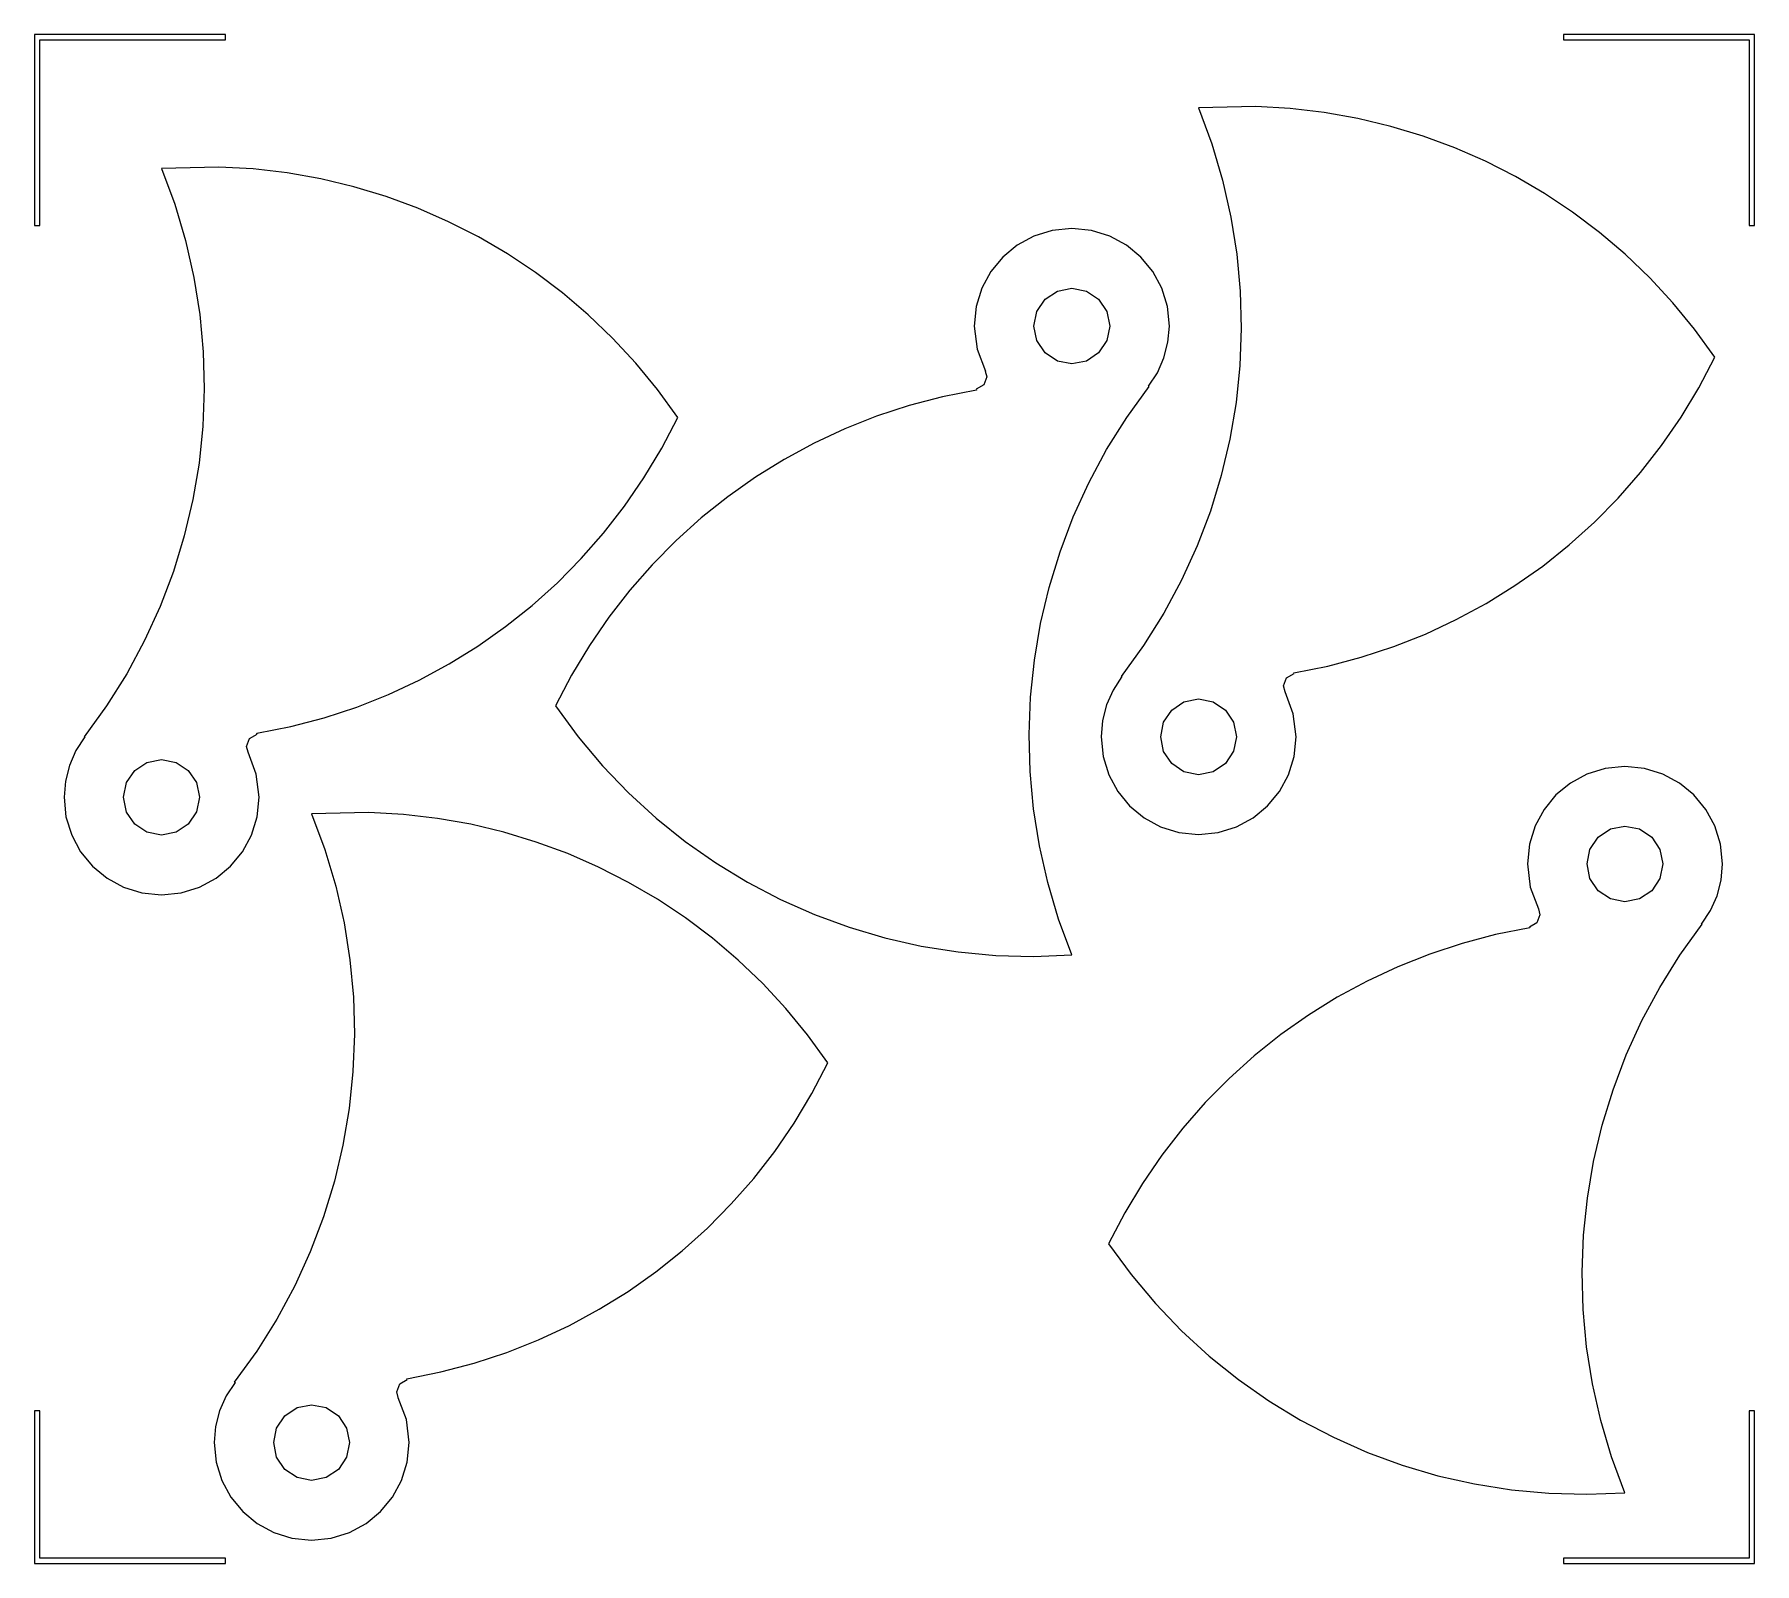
# Model space of a CAD drawing. Extents: x 0 to 9, y 0 to 8.
import ezdxf

# ---------------------------------------------------------------- set-up
doc = ezdxf.new("R2010")
doc.units = 0
doc.layers.add('Layer_1', color=7, linetype='CONTINUOUS')

msp = doc.modelspace()

# ---------------------------------------------------------------- linework, layer by layer
at = {"layer": 'Layer_1', "color": 7}
for points in [[(0, 8), (0, 6.999985), (0.028332, 6.999985), (0.028332, 7.971614), (1.000016, 7.971614), (1.000016, 8), (0, 8), (0, 8)], [(7.999985, 8), (7.999985, 7.971614), (8.971668, 7.971614), (8.971668, 6.999985), (9, 6.999985), (9, 7.985779), (9, 8), (7.999985, 8), (7.999985, 8)], [(0.00001, 0.799978), (0.00001, 0), (1.000024, 0), (1.000024, 0.028332), (0.028342, 0.028332), (0.028342, 0.799978), (0.00001, 0.799978), (0.00001, 0.799978)], [(8.971668, 0.799978), (8.971668, 0.028332), (7.999985, 0.028332), (7.999985, 0), (9, 0), (9, 0.799978), (8.971668, 0.799978), (8.971668, 0.799978)]]:
    msp.add_lwpolyline(points, close=True, dxfattribs=at)
for points in [[(6.390809, 7.62218), (6.090838, 7.615124), (6.160409, 7.427457), (6.216936, 7.237109), (6.260503, 7.044706), (6.291195, 6.850872), (6.309098, 6.656233), (6.314296, 6.461415), (6.306875, 6.267043), (6.286919, 6.073742), (6.254515, 5.882137), (6.209746, 5.692854), (6.152697, 5.506518), (6.083455, 5.323755), (6.002103, 5.145189), (5.908728, 4.971446), (5.803414, 4.803152), (5.686245, 4.640932), (5.690269, 4.640492), (5.64324, 4.569425), (5.608885, 4.492072), (5.587785, 4.410105), (5.580522, 4.325197), (5.590894, 4.222352), (5.620632, 4.126563), (5.667683, 4.03988), (5.729997, 3.964356), (5.805521, 3.902042), (5.892204, 3.854991), (5.987993, 3.825253), (6.090838, 3.814882), (6.193682, 3.825253), (6.289471, 3.854991), (6.376154, 3.902042), (6.451678, 3.964356), (6.513992, 4.03988), (6.561044, 4.126563), (6.590781, 4.222352), (6.601153, 4.325197), (6.58635, 4.446314), (6.54322, 4.560455), (6.54366, 4.560786), (6.536108, 4.591213), (6.55159, 4.633432), (6.590623, 4.65576), (6.58908, 4.659839), (6.767138, 4.695415), (6.941589, 4.741351), (7.112051, 4.797361), (7.278144, 4.863159), (7.439488, 4.938462), (7.5957, 5.022981), (7.746402, 5.116433), (7.891211, 5.218532), (8.029748, 5.328991), (8.161632, 5.447526), (8.286482, 5.57385), (8.403917, 5.707679), (8.513558, 5.848727), (8.615022, 5.996708), (8.707931, 6.151337), (8.791902, 6.312327), (8.685952, 6.458091), (8.572214, 6.596374), (8.451096, 6.726955), (8.323006, 6.84961), (8.188353, 6.964117), (8.047545, 7.070253), (7.90099, 7.167795), (7.749098, 7.25652), (7.592276, 7.336206), (7.430933, 7.406629), (7.265478, 7.467567), (7.096318, 7.518797), (6.923863, 7.560096), (6.74852, 7.591242), (6.570699, 7.612011), (6.390808, 7.62218), (6.390809, 7.62218)], [(0.96516, 7.306053), (0.665189, 7.298998), (0.73476, 7.11133), (0.791287, 6.920982), (0.834854, 6.728579), (0.865546, 6.534745), (0.883449, 6.340107), (0.888647, 6.145288), (0.881226, 5.950916), (0.861271, 5.757615), (0.828866, 5.56601), (0.784097, 5.376727), (0.727048, 5.190391), (0.657806, 5.007628), (0.576455, 4.829062), (0.483079, 4.65532), (0.377765, 4.487026), (0.260597, 4.324805), (0.264621, 4.324365), (0.217591, 4.253298), (0.183236, 4.175945), (0.162136, 4.093979), (0.154874, 4.00907), (0.165245, 3.906226), (0.194983, 3.810436), (0.242034, 3.723754), (0.304348, 3.648229), (0.379872, 3.585916), (0.466555, 3.538864), (0.562344, 3.509126), (0.665189, 3.498755), (0.768033, 3.509126), (0.863822, 3.538864), (0.950505, 3.585916), (1.026029, 3.648229), (1.088343, 3.723754), (1.135395, 3.810436), (1.165132, 3.906226), (1.175504, 4.00907), (1.160701, 4.130187), (1.117571, 4.244329), (1.118011, 4.244659), (1.110459, 4.275086), (1.125942, 4.317305), (1.164975, 4.339633), (1.163431, 4.343712), (1.34149, 4.379288), (1.51594, 4.425224), (1.686403, 4.481234), (1.852496, 4.547033), (2.013839, 4.622335), (2.170051, 4.706855), (2.320753, 4.800306), (2.465562, 4.902405), (2.604099, 5.012864), (2.735983, 5.131399), (2.860833, 5.257724), (2.978269, 5.391553), (3.087909, 5.5326), (3.189374, 5.680581), (3.282282, 5.83521), (3.366253, 5.996201), (3.260303, 6.141964), (3.146565, 6.280247), (3.025447, 6.410828), (2.897357, 6.533484), (2.762704, 6.647991), (2.621896, 6.754127), (2.475341, 6.851669), (2.323449, 6.940394), (2.166627, 7.020079), (2.005284, 7.090503), (1.839829, 7.151441), (1.670669, 7.202671), (1.498214, 7.24397), (1.322871, 7.275115), (1.14505, 7.295884), (0.965159, 7.306054), (0.96516, 7.306053)], [(5.427833, 6.984644), (5.324989, 6.974273), (5.229199, 6.944535), (5.142517, 6.897484), (5.066992, 6.83517), (5.004679, 6.759646), (4.957627, 6.672963), (4.92789, 6.577174), (4.917518, 6.474329), (4.932321, 6.353212), (4.975451, 6.239071), (4.97501, 6.23874), (4.982562, 6.208313), (4.96708, 6.166095), (4.928047, 6.143766), (4.929591, 6.139687), (4.751532, 6.104111), (4.577081, 6.058176), (4.406619, 6.002165), (4.240526, 5.936367), (4.079183, 5.861064), (3.92297, 5.776545), (3.772269, 5.683093), (3.627459, 5.580994), (3.488922, 5.470535), (3.357039, 5.352), (3.232189, 5.225676), (3.114753, 5.091847), (3.005113, 4.950799), (2.903648, 4.802818), (2.81074, 4.648189), (2.726769, 4.487199), (2.844839, 4.325865), (2.97232, 4.17391), (3.108644, 4.031608), (3.253245, 3.899232), (3.405557, 3.777054), (3.565013, 3.665349), (3.731045, 3.56439), (3.903089, 3.47445), (4.080577, 3.395802), (4.262942, 3.328719), (4.449619, 3.273475), (4.640039, 3.230343), (4.833638, 3.199597), (5.029848, 3.181509), (5.228102, 3.176353), (5.427834, 3.184402), (5.358263, 3.372069), (5.301736, 3.562417), (5.258169, 3.75482), (5.227477, 3.948654), (5.209574, 4.143293), (5.204376, 4.338111), (5.211797, 4.532483), (5.231752, 4.725784), (5.264157, 4.917389), (5.308926, 5.106672), (5.365975, 5.293008), (5.435217, 5.475771), (5.516568, 5.654337), (5.609944, 5.828079), (5.715258, 5.996373), (5.832426, 6.158594), (5.828402, 6.159034), (5.875432, 6.230101), (5.909787, 6.307454), (5.930887, 6.38942), (5.938149, 6.474329), (5.927778, 6.577173), (5.89804, 6.672963), (5.850989, 6.759646), (5.788675, 6.83517), (5.713151, 6.897484), (5.626468, 6.944535), (5.530679, 6.974273), (5.427834, 6.984644), (5.427833, 6.984644)], [(5.427833, 6.672491), (5.503688, 6.657403), (5.567994, 6.614435), (5.610962, 6.550129), (5.62605, 6.474274), (5.610962, 6.39842), (5.567994, 6.334113), (5.503688, 6.291145), (5.427833, 6.276057), (5.351978, 6.291145), (5.287672, 6.334113), (5.244704, 6.39842), (5.229616, 6.474274), (5.244704, 6.550129), (5.287672, 6.614435), (5.351978, 6.657403), (5.427833, 6.672491), (5.427833, 6.672491)], [(6.090783, 4.523413), (6.167924, 4.507842), (6.230924, 4.465376), (6.273407, 4.402389), (6.288999, 4.325251), (6.273911, 4.249396), (6.230943, 4.18509), (6.166637, 4.142122), (6.090783, 4.127034), (6.013645, 4.142626), (5.950657, 4.185109), (5.908191, 4.248109), (5.89262, 4.325251), (5.908207, 4.402375), (5.950676, 4.465357), (6.013658, 4.507826), (6.090783, 4.523413), (6.090783, 4.523413)], [(0.665134, 4.207286), (0.742276, 4.191715), (0.805275, 4.14925), (0.847758, 4.086262), (0.86335, 4.009124), (0.848263, 3.93327), (0.805295, 3.868963), (0.740988, 3.825995), (0.665134, 3.810907), (0.587996, 3.8265), (0.525008, 3.868983), (0.482542, 3.931982), (0.466972, 4.009124), (0.482558, 4.086249), (0.525027, 4.14923), (0.588009, 4.1917), (0.665134, 4.207286), (0.665134, 4.207286)], [(8.321496, 4.170801), (8.218652, 4.160429), (8.122862, 4.130692), (8.036179, 4.08364), (7.960655, 4.021326), (7.898341, 3.945802), (7.85129, 3.859119), (7.821552, 3.76333), (7.811181, 3.660485), (7.825983, 3.539368), (7.869114, 3.425227), (7.868672, 3.424897), (7.876224, 3.394469), (7.860742, 3.35225), (7.821709, 3.329922), (7.823252, 3.325843), (7.645194, 3.290267), (7.470743, 3.244331), (7.300281, 3.188321), (7.134188, 3.122522), (6.972845, 3.04722), (6.816632, 2.962701), (6.665931, 2.869249), (6.521121, 2.76715), (6.382584, 2.656691), (6.2507, 2.538156), (6.12585, 2.411832), (6.008415, 2.278003), (5.898774, 2.136955), (5.79731, 1.988974), (5.704402, 1.834345), (5.620431, 1.673355), (5.738501, 1.512021), (5.865981, 1.360066), (6.002306, 1.217764), (6.146907, 1.085388), (6.299219, 0.96321), (6.458674, 0.851505), (6.624707, 0.750546), (6.796751, 0.660606), (6.974238, 0.581958), (7.156604, 0.514875), (7.34328, 0.459631), (7.533701, 0.416499), (7.727299, 0.385752), (7.923509, 0.367664), (8.121763, 0.362508), (8.321496, 0.370557), (8.251924, 0.558225), (8.195398, 0.748573), (8.151831, 0.940976), (8.121138, 1.13481), (8.103235, 1.329449), (8.098037, 1.524267), (8.105458, 1.718639), (8.125414, 1.91194), (8.157819, 2.103545), (8.202588, 2.292828), (8.259636, 2.479164), (8.328878, 2.661927), (8.41023, 2.840493), (8.503605, 3.014235), (8.60892, 3.18253), (8.726088, 3.34475), (8.722064, 3.34519), (8.769093, 3.416257), (8.803449, 3.49361), (8.824549, 3.575577), (8.831811, 3.660485), (8.821439, 3.76333), (8.791702, 3.859119), (8.74465, 3.945802), (8.682337, 4.021326), (8.606812, 4.08364), (8.52013, 4.130692), (8.42434, 4.160429), (8.321496, 4.170801), (8.321496, 4.170801)], [(1.750567, 3.929644), (1.450541, 3.922643), (1.520112, 3.734976), (1.576639, 3.544628), (1.620206, 3.352225), (1.650898, 3.158391), (1.668801, 2.963752), (1.674, 2.768934), (1.666578, 2.574562), (1.646623, 2.381261), (1.614218, 2.189656), (1.569449, 2.000373), (1.512401, 1.814037), (1.443158, 1.631274), (1.361807, 1.452708), (1.268431, 1.278965), (1.163117, 1.110671), (1.045949, 0.948451), (1.049973, 0.948011), (1.002943, 0.876944), (0.968588, 0.799591), (0.947488, 0.717624), (0.940226, 0.632715), (0.950597, 0.529871), (0.980335, 0.434082), (1.027386, 0.347399), (1.0897, 0.271875), (1.165224, 0.209561), (1.251907, 0.162509), (1.347697, 0.132772), (1.450541, 0.1224), (1.553385, 0.132772), (1.649175, 0.162509), (1.735857, 0.209561), (1.811382, 0.271875), (1.873695, 0.347399), (1.920747, 0.434082), (1.950484, 0.529871), (1.960856, 0.632715), (1.946053, 0.753833), (1.902923, 0.867974), (1.903363, 0.868304), (1.895812, 0.898731), (1.911294, 0.94095), (1.950327, 0.963279), (1.948783, 0.967358), (2.126842, 1.002933), (2.301293, 1.048869), (2.471755, 1.104879), (2.637848, 1.170678), (2.799191, 1.24598), (2.955403, 1.3305), (3.106105, 1.423952), (3.250914, 1.52605), (3.389451, 1.63651), (3.521335, 1.755044), (3.646185, 1.881369), (3.763621, 2.015198), (3.873261, 2.156246), (3.974726, 2.304227), (4.067634, 2.458855), (4.151605, 2.619846), (4.045656, 2.765603), (3.931918, 2.90388), (3.810802, 3.034455), (3.682714, 3.157104), (3.548063, 3.271606), (3.407257, 3.377737), (3.260706, 3.475275), (3.108817, 3.563996), (2.951999, 3.643678), (2.790661, 3.714098), (2.62521, 3.775034), (2.456055, 3.826262), (2.283605, 3.86756), (2.108268, 3.898705), (1.930452, 3.919474), (1.750566, 3.929644), (1.750567, 3.929644)], [(8.321496, 3.858702), (8.397351, 3.843614), (8.461657, 3.800646), (8.504625, 3.73634), (8.519713, 3.660485), (8.504625, 3.584631), (8.461657, 3.520324), (8.397351, 3.477356), (8.321496, 3.462268), (8.245641, 3.477356), (8.181335, 3.520324), (8.138367, 3.584631), (8.123279, 3.660485), (8.138367, 3.73634), (8.181335, 3.800646), (8.245641, 3.843614), (8.321496, 3.858702), (8.321496, 3.858702)], [(1.450541, 0.830932), (1.526395, 0.815844), (1.590702, 0.772876), (1.63367, 0.708569), (1.648758, 0.632715), (1.63367, 0.55686), (1.590702, 0.492554), (1.526395, 0.449586), (1.450541, 0.434498), (1.374686, 0.449586), (1.31038, 0.492554), (1.267412, 0.55686), (1.252324, 0.632715), (1.267412, 0.70857), (1.31038, 0.772876), (1.374686, 0.815844), (1.450541, 0.830932), (1.450541, 0.830932)]]:
    msp.add_lwpolyline(points, dxfattribs=at)

doc.saveas('drawing.dxf')
